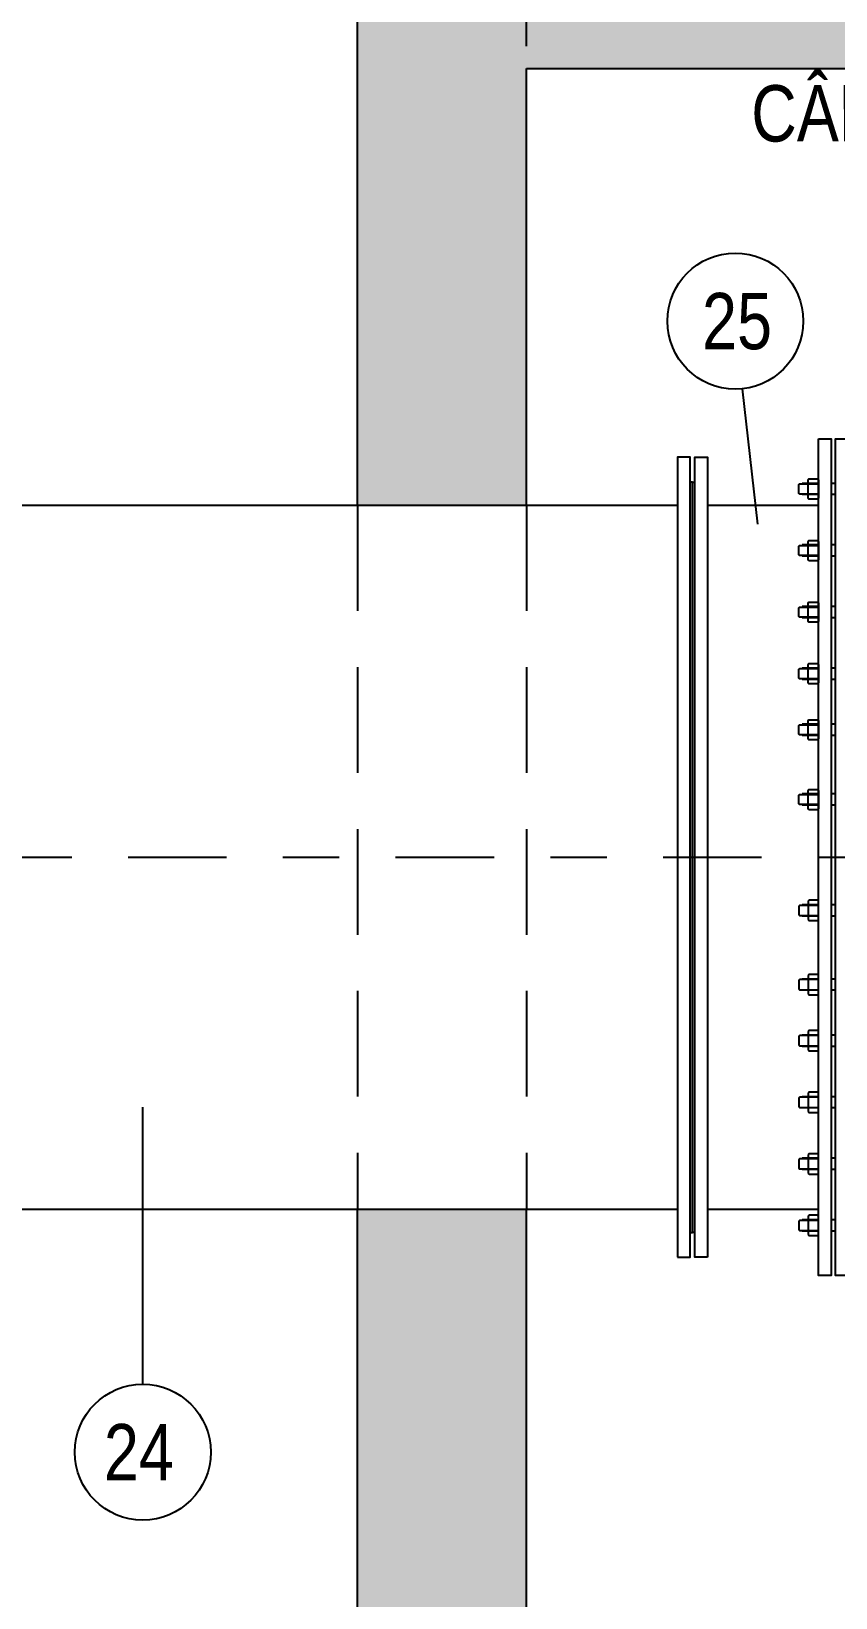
# Model space of a CAD drawing. Header units: feet. Extents: x 0 to 285175, y 0 to 9111378.
# Drawn here: x 285107.789 to 285109.217, y 9111372.315 to 9111375.096 of the extents above; entities that cross this region are included whole.
import ezdxf
from ezdxf.enums import TextEntityAlignment as Align

# ---------------------------------------------------------------- set-up
doc = ezdxf.new("R2010")
doc.units = ezdxf.units.FT
doc.header["$MEASUREMENT"] = 0
doc.linetypes.add('DASHDOT', pattern=[1, 0.5, -0.25, 0, -0.25])
doc.linetypes.add('HIDDEN', pattern=[0.375, 0.25, -0.125])
doc.layers.get('0').update_dxf_attribs({"linetype": 'CONTINUOUS'})
doc.layers.get('DEFPOINTS').update_dxf_attribs({"linetype": 'CONTINUOUS'})
for name, color, linetype in [('EIXO', 1, 'DASHDOT'), ('H-SA-CONTORNO', 2, 'CONTINUOUS'), ('H-SA-DIM', 1, 'CONTINUOUS'), ('H-SA-ESTRUTURA (CORTE)', 5, 'CONTINUOUS'), ('H-SA-HTC CONCRETO', 253, 'CONTINUOUS'), ('H-SA-TEXTO', 2, 'CONTINUOUS'), ('INDIC', 2, 'CONTINUOUS'), ('Top View-Ferro Fundido - JGS - K7(Esgoto)', 7, 'CONTINUOUS')]:
    doc.layers.add(name, color=color, linetype=linetype)
doc.styles.add('EGC_Arial_2.0mm', font='arial.ttf', dxfattribs={"width": 0.8, "height": 2})
doc.styles.get("Standard").update_dxf_attribs({"font": 'arial.ttf'})
doc.dimstyles.new('Copy of EGC_2.0mm', dxfattribs={"dimtxt": 0.1, "dimasz": 0.04, "dimexe": 0.04, "dimexo": 0.04, "dimgap": 0.04, "dimtad": 1, "dimzin": 1, "dimdsep": 46, "dimtxsty": 'Standard', "dimblk": 'ARCHTICK', "dimcen": 0, "dimclrd": 1, "dimclre": 1, "dimclrt": 2, "dimazin": 0, "dimtfac": 1, "dimtix": 1, "dimtmove": 1, "dimatfit": 3, "dimldrblk": 'NONE', "dimfxl": 0.002, "dimtolj": 1, "dimtzin": 0, "dimlwd": -1, "dimarcsym": 0})

# ---------------------------------------------------------------- blocks, each defined once
blk = doc.blocks.new('_ArchTick')
at = {"color": 0, "linetype": 'ByBlock', "const_width": 0.15}
blk.add_lwpolyline([(-0.5, -0.5), (0.5, 0.5)], dxfattribs=at)
blk = doc.blocks.new('*D1181')
at = {"layer": 'DEFPOINTS', "color": 0, "transparency": 16777216}
for p in [(285110.6676, 9111376.5607), (285108.6676, 9111375.0293), (285110.6676, 9111375.0292)]:
    blk.add_point(p, dxfattribs=at)
at = {"layer": 'H-SA-DIM', "color": 1, "lineweight": -2, "transparency": 16777216}
for p, q in [((285108.6676, 9111375.0693), (285108.6676, 9111376.6007)), ((285110.6676, 9111375.0692), (285110.6676, 9111376.6007))]:
    blk.add_line(p, q, dxfattribs=at)
at = {"layer": 'H-SA-DIM', "color": 1, "transparency": 16777216}
blk.add_line((285108.6676, 9111376.5607), (285110.6676, 9111376.5607), dxfattribs=at)
at = {"layer": 'H-SA-DIM', "color": 1, "transparency": 16777216, "xscale": 0.04, "yscale": 0.04, "zscale": 0.04, "rotation": 180}
blk.add_blockref('_ArchTick', (285108.6676, 9111376.5607), dxfattribs=at)
at = {"layer": 'H-SA-DIM', "color": 1, "transparency": 16777216, "xscale": 0.04, "yscale": 0.04, "zscale": 0.04}
blk.add_blockref('_ArchTick', (285110.6676, 9111376.5607), dxfattribs=at)
at = {"layer": 'H-SA-DIM', "color": 2, "transparency": 16777216, "insert": (285109.6676, 9111376.6518), "char_height": 0.1, "attachment_point": 5}
blk.add_mtext('\\A1;2.00', dxfattribs=at)
blk = doc.blocks.new('_None')

msp = doc.modelspace()

# ---------------------------------------------------------------- hatches: boundary and pattern name
at = {"layer": 'H-SA-HTC CONCRETO'}
h = msp.add_hatch(color=256, dxfattribs=at)
h.dxf.hatch_style = 1
h.paths.add_polyline_path([(285110.9676, 9111375.2177), (285110.9676, 9111375.3293), (285108.3676, 9111375.3293), (285108.3676, 9111374.2542), (285108.6676, 9111374.2542), (285108.6676, 9111375.0293), (285110.6676, 9111375.0293), (285110.6676, 9111374.891)])
h.paths.add_polyline_path([(285108.6676, 9111373.0042), (285108.3676, 9111373.0042), (285108.3676, 9111371.1542), (285108.6676, 9111371.1542)])
h.paths.add_polyline_path([(285110.9676, 9111373.0042), (285110.6676, 9111373.0042), (285110.6676, 9111371.1542), (285110.9676, 9111371.1542)])
h.paths.add_polyline_path([(285110.9676, 9111375.2177), (285110.6676, 9111374.891), (285110.6676, 9111374.2542), (285110.9676, 9111374.2542)], flags=17)
h.paths.add_polyline_path([(285110.9676, 9111369.9042), (285110.6676, 9111369.9042), (285110.6676, 9111368.2292), (285110.9676, 9111368.2292)])
h.paths.add_polyline_path([(285108.6676, 9111369.9042), (285108.3676, 9111369.9042), (285108.3676, 9111368.2292), (285108.6676, 9111368.2292)])
h.paths.add_polyline_path([(285110.9676, 9111367.3292), (285110.6676, 9111367.3292), (285110.6676, 9111366.0294), (285109.2153, 9111366.0294), (285108.9154, 9111366.0294), (285108.9153, 9111365.7294), (285110.9676, 9111365.7294)])
h.paths.add_polyline_path([(285108.6676, 9111367.3292), (285108.3676, 9111367.3292), (285108.3676, 9111365.7294), (285108.9153, 9111365.7294), (285108.9154, 9111366.0294), (285108.9153, 9111366.0294), (285108.6676, 9111366.0294)])
edge = h.paths.add_edge_path()
edge.add_line((285096.5676, 9111368.8792), (285096.5676, 9111369.0792))
edge.add_line((285096.5676, 9111369.0792), (285095.1576, 9111369.0792))
edge.add_line((285095.1576, 9111369.0792), (285095.1576, 9111369.2292))
edge.add_line((285095.1576, 9111369.2292), (285094.9176, 9111369.2292))
edge.add_arc((285094.9176, 9111369.0792), 0.15, 90, 180)
edge.add_line((285094.7676, 9111369.0792), (285094.7676, 9111368.8792))
edge.add_arc((285094.9176, 9111368.8792), 0.15, 180, 270)
edge.add_line((285094.9176, 9111368.7292), (285095.1576, 9111368.7292))
edge.add_line((285095.1576, 9111368.7292), (285095.1576, 9111368.8792))
edge.add_line((285095.1576, 9111368.8792), (285096.5676, 9111368.8792))
h.paths.add_polyline_path([(285096.5676, 9111369.0792), (285096.5676, 9111368.8792), (285096.7676, 9111368.8792), (285096.7676, 9111368.6792), (285097.0676, 9111368.6792), (285097.0676, 9111369.2792), (285096.7676, 9111369.2792), (285096.7676, 9111369.0792)])
h.paths.add_polyline_path([(285096.5676, 9111371.8292), (285095.1576, 9111371.8292)], flags=0)
h.paths.add_polyline_path([(285096.5676, 9111372.1792), (285096.5676, 9111371.9792), (285096.7676, 9111371.9792), (285096.7676, 9111371.7792), (285097.0676, 9111371.7792), (285097.0676, 9111372.3792), (285096.7676, 9111372.3792), (285096.7676, 9111372.1792)])
h.paths.add_polyline_path([(285096.5676, 9111375.3292), (285096.5676, 9111375.0792), (285096.7676, 9111375.0792), (285096.7676, 9111374.8792), (285097.0676, 9111374.8792), (285097.0676, 9111375.3292)])
h.paths.add_polyline_path([(285096.2576, 9111372.1792), (285096.2576, 9111372.3292), (285095.1576, 9111372.3292), (285095.1576, 9111372.1792)])
h.paths.add_polyline_path([(285096.4576, 9111372.3292), (285096.4576, 9111372.1792), (285096.5676, 9111372.1792), (285096.5676, 9111372.3292)])
edge = h.paths.add_edge_path()
edge.add_line((285096.2576, 9111371.8292), (285096.2576, 9111371.9792))
edge.add_line((285096.2576, 9111371.9792), (285096.4576, 9111371.9792))
edge.add_line((285096.4576, 9111371.9792), (285096.4576, 9111371.8292))
edge.add_line((285096.4576, 9111371.8292), (285096.5676, 9111371.8292))
edge.add_line((285096.5676, 9111371.8292), (285096.5676, 9111372.1792))
edge.add_line((285096.5676, 9111372.1792), (285095.1576, 9111372.1792))
edge.add_line((285095.1576, 9111372.1792), (285095.1576, 9111372.3292))
edge.add_line((285095.1576, 9111372.3292), (285094.9176, 9111372.3292))
edge.add_arc((285094.9176, 9111372.1792), 0.15, 90, 180)
edge.add_line((285094.7676, 9111372.1792), (285094.7676, 9111371.9792))
edge.add_arc((285094.9176, 9111371.9792), 0.15, 180, 270)
edge.add_line((285094.9176, 9111371.8292), (285096.2576, 9111371.8292))
h.paths.add_polyline_path([(285096.4576, 9111368.8792), (285096.4576, 9111368.7292), (285096.5676, 9111368.7292), (285096.5676, 9111368.8792)])
h.paths.add_polyline_path([(285096.2576, 9111368.7292), (285096.2576, 9111368.8792), (285095.1576, 9111368.8792), (285095.1576, 9111368.7292)])
h.paths.add_polyline_path([(285096.4576, 9111369.2292), (285096.4576, 9111369.0792), (285096.5676, 9111369.0792), (285096.5676, 9111369.2292)])
h.paths.add_polyline_path([(285096.2576, 9111369.0792), (285096.2576, 9111369.2292), (285095.1576, 9111369.2292), (285095.1576, 9111369.0792)])
h.paths.add_polyline_path([(285096.2576, 9111366.6792), (285096.2576, 9111366.8292), (285095.1576, 9111366.8292), (285095.1576, 9111366.6792)])
h.paths.add_polyline_path([(285096.4576, 9111366.8292), (285096.4576, 9111366.6792), (285096.5536, 9111366.6792), (285096.5536, 9111366.8292)])
h.paths.add_polyline_path([(285096.4576, 9111375.0792), (285096.4576, 9111374.9292), (285096.5676, 9111374.9292), (285096.5676, 9111375.0792)])
h.paths.add_polyline_path([(285096.2576, 9111374.9292), (285096.2576, 9111375.0792), (285095.1576, 9111375.0792), (285095.1576, 9111374.9292)])

# ---------------------------------------------------------------- linework, layer by layer
at = {"layer": 'EIXO', "ltscale": 0.35}
msp.add_line((285100.3602, 9111373.6293), (285113.4568, 9111373.6293), dxfattribs=at)
at = {"layer": 'H-SA-CONTORNO', "color": 1, "linetype": 'HIDDEN', "ltscale": 0.75}
for p, q in [((285108.3676, 9111374.2542), (285108.3676, 9111373.0042)), ((285108.6676, 9111374.2542), (285108.6676, 9111373.0042))]:
    msp.add_line(p, q, dxfattribs=at)
at = {"layer": 'H-SA-ESTRUTURA (CORTE)'}
for p, q in [((285108.3676, 9111374.2542), (285108.3676, 9111375.3292)), ((285108.6676, 9111375.0293), (285110.6676, 9111375.0293)), ((285108.6676, 9111374.2542), (285108.6676, 9111375.0293)), ((285108.3676, 9111371.1542), (285108.3676, 9111373.0042)), ((285108.6676, 9111371.1542), (285108.6676, 9111373.0042))]:
    msp.add_line(p, q, dxfattribs=at)
at = {"layer": 'INDIC', "color": 1, "linetype": 'Continuous'}
for p, q in [((285109.0509, 9111374.461), (285109.0779, 9111374.2204)), ((285107.9864, 9111372.6937), (285107.9864, 9111373.1855))]:
    msp.add_line(p, q, dxfattribs=at)
for centre in [(285109.0386, 9111374.5811), (285107.9864, 9111372.5729)]:
    msp.add_circle(centre, 0.1207, dxfattribs=at)
at = {"layer": 'Top View-Ferro Fundido - JGS - K7(Esgoto)', "color": 1, "linetype": 'ByBlock', "lineweight": -2}
for p, q in [((285109.1861, 9111374.293), (285109.1571, 9111374.293)), ((285109.1861, 9111374.273), (285109.1571, 9111374.273)), ((285109.1699, 9111374.292), (285109.1843, 9111374.292)), ((285109.1843, 9111374.274), (285109.1699, 9111374.274)), ((285109.2166, 9111374.293), (285109.2086, 9111374.293)), ((285109.2166, 9111374.273), (285109.2086, 9111374.273)), ((285107.4626, 9111374.2542), (285108.3676, 9111374.2542)), ((285108.3676, 9111374.2542), (285108.6676, 9111374.2542)), ((285108.6676, 9111374.2542), (285108.9361, 9111374.2542)), ((285108.9891, 9111374.2542), (285109.1861, 9111374.2542)), ((285109.1861, 9111374.1837), (285109.1571, 9111374.1837)), ((285109.1861, 9111374.1637), (285109.1571, 9111374.1637)), ((285109.1699, 9111374.1827), (285109.1843, 9111374.1827)), ((285109.1843, 9111374.1647), (285109.1699, 9111374.1647)), ((285109.2166, 9111374.1837), (285109.2086, 9111374.1837)), ((285109.2166, 9111374.1637), (285109.2086, 9111374.1637)), ((285109.1861, 9111374.0743), (285109.1571, 9111374.0743)), ((285109.1861, 9111374.0543), (285109.1571, 9111374.0543)), ((285109.1699, 9111374.0733), (285109.1843, 9111374.0733)), ((285109.1843, 9111374.0553), (285109.1699, 9111374.0553)), ((285109.2166, 9111374.0743), (285109.2086, 9111374.0743)), ((285109.2166, 9111374.0543), (285109.2086, 9111374.0543)), ((285109.1861, 9111373.965), (285109.1571, 9111373.965)), ((285109.1861, 9111373.945), (285109.1571, 9111373.945)), ((285109.1699, 9111373.964), (285109.1843, 9111373.964)), ((285109.1843, 9111373.946), (285109.1699, 9111373.946)), ((285109.2166, 9111373.965), (285109.2086, 9111373.965)), ((285109.2166, 9111373.945), (285109.2086, 9111373.945)), ((285109.1861, 9111373.8654), (285109.1571, 9111373.8654)), ((285109.1699, 9111373.8644), (285109.1843, 9111373.8644)), ((285109.2166, 9111373.8654), (285109.2086, 9111373.8654)), ((285109.1861, 9111373.8454), (285109.1571, 9111373.8454)), ((285109.1843, 9111373.8464), (285109.1699, 9111373.8464)), ((285109.2166, 9111373.8454), (285109.2086, 9111373.8454)), ((285109.1861, 9111373.7416), (285109.1571, 9111373.7416)), ((285109.1861, 9111373.7216), (285109.1571, 9111373.7216)), ((285109.1699, 9111373.7406), (285109.1843, 9111373.7406)), ((285109.1843, 9111373.7226), (285109.1699, 9111373.7226)), ((285109.2166, 9111373.7416), (285109.2086, 9111373.7416)), ((285109.2166, 9111373.7216), (285109.2086, 9111373.7216)), ((285109.1861, 9111373.5447), (285109.1571, 9111373.5447)), ((285109.1861, 9111373.5247), (285109.1571, 9111373.5247)), ((285109.1843, 9111373.5437), (285109.1699, 9111373.5437)), ((285109.1699, 9111373.5257), (285109.1843, 9111373.5257)), ((285109.2166, 9111373.5447), (285109.2086, 9111373.5447)), ((285109.2166, 9111373.5247), (285109.2086, 9111373.5247)), ((285109.1861, 9111373.4129), (285109.1571, 9111373.4129)), ((285109.1843, 9111373.4119), (285109.1699, 9111373.4119)), ((285109.2166, 9111373.4129), (285109.2086, 9111373.4129)), ((285109.1861, 9111373.3929), (285109.1571, 9111373.3929)), ((285109.1699, 9111373.3939), (285109.1843, 9111373.3939)), ((285109.2166, 9111373.3929), (285109.2086, 9111373.3929)), ((285109.1861, 9111373.3134), (285109.1571, 9111373.3134)), ((285109.1843, 9111373.3124), (285109.1699, 9111373.3124)), ((285109.2166, 9111373.3134), (285109.2086, 9111373.3134)), ((285109.1861, 9111373.2934), (285109.1571, 9111373.2934)), ((285109.1699, 9111373.2944), (285109.1843, 9111373.2944)), ((285109.2166, 9111373.2934), (285109.2086, 9111373.2934)), ((285109.1861, 9111373.204), (285109.1571, 9111373.204)), ((285109.1843, 9111373.203), (285109.1699, 9111373.203)), ((285109.2166, 9111373.204), (285109.2086, 9111373.204)), ((285109.1861, 9111373.184), (285109.1571, 9111373.184)), ((285109.1699, 9111373.185), (285109.1843, 9111373.185)), ((285109.2166, 9111373.184), (285109.2086, 9111373.184)), ((285109.1861, 9111373.0947), (285109.1571, 9111373.0947)), ((285109.1843, 9111373.0937), (285109.1699, 9111373.0937)), ((285109.2166, 9111373.0947), (285109.2086, 9111373.0947)), ((285109.1861, 9111373.0747), (285109.1571, 9111373.0747)), ((285109.1699, 9111373.0757), (285109.1843, 9111373.0757)), ((285109.2166, 9111373.0747), (285109.2086, 9111373.0747)), ((285107.4626, 9111373.0042), (285108.3676, 9111373.0042)), ((285108.3676, 9111373.0042), (285108.6676, 9111373.0042)), ((285108.6676, 9111373.0042), (285108.9361, 9111373.0042)), ((285108.9891, 9111373.0042), (285109.1861, 9111373.0042)), ((285109.1861, 9111372.9854), (285109.1571, 9111372.9854)), ((285109.1861, 9111372.9654), (285109.1571, 9111372.9654)), ((285109.1843, 9111372.9844), (285109.1699, 9111372.9844)), ((285109.1699, 9111372.9664), (285109.1843, 9111372.9664)), ((285109.2166, 9111372.9854), (285109.2086, 9111372.9854)), ((285109.2166, 9111372.9654), (285109.2086, 9111372.9654))]:
    msp.add_line(p, q, dxfattribs=at)
for points in [[(285109.1861, 9111374.3718), (285109.2086, 9111374.3718), (285109.2086, 9111372.8866), (285109.1861, 9111372.8866)], [(285109.2391, 9111372.8866), (285109.2166, 9111372.8866), (285109.2166, 9111374.3718), (285109.2391, 9111374.3718)], [(285108.9361, 9111372.9192), (285108.9586, 9111372.9192), (285108.9586, 9111374.3392), (285108.9361, 9111374.3392)], [(285108.9891, 9111372.9192), (285108.9666, 9111372.9192), (285108.9666, 9111374.3392), (285108.9891, 9111374.3392)]]:
    msp.add_lwpolyline(points, close=True, dxfattribs=at)
for points in [[(285109.1861, 9111374.2668, -0.414214), (285109.1843, 9111374.265), (285109.1699, 9111374.265, -0.414214), (285109.1681, 9111374.2668), (285109.1681, 9111374.2992, -0.414214), (285109.1699, 9111374.301), (285109.1843, 9111374.301, -0.414214), (285109.1861, 9111374.2992)], [(285109.1861, 9111374.1575, -0.414214), (285109.1843, 9111374.1557), (285109.1699, 9111374.1557, -0.414214), (285109.1681, 9111374.1575), (285109.1681, 9111374.1899, -0.414214), (285109.1699, 9111374.1917), (285109.1843, 9111374.1917, -0.414214), (285109.1861, 9111374.1899)], [(285109.1861, 9111374.0481, -0.414214), (285109.1843, 9111374.0463), (285109.1699, 9111374.0463, -0.414214), (285109.1681, 9111374.0481), (285109.1681, 9111374.0805, -0.414214), (285109.1699, 9111374.0823), (285109.1843, 9111374.0823, -0.414214), (285109.1861, 9111374.0805)], [(285109.1861, 9111373.9388, -0.414214), (285109.1843, 9111373.937), (285109.1699, 9111373.937, -0.414214), (285109.1681, 9111373.9388), (285109.1681, 9111373.9712, -0.414214), (285109.1699, 9111373.973), (285109.1843, 9111373.973, -0.414214), (285109.1861, 9111373.9712)], [(285109.1861, 9111373.8392, -0.414214), (285109.1843, 9111373.8374), (285109.1699, 9111373.8374, -0.414214), (285109.1681, 9111373.8392), (285109.1681, 9111373.8716, -0.414214), (285109.1699, 9111373.8734), (285109.1843, 9111373.8734, -0.414214), (285109.1861, 9111373.8716)], [(285109.1861, 9111373.7154, -0.414214), (285109.1843, 9111373.7136), (285109.1699, 9111373.7136, -0.414214), (285109.1681, 9111373.7154), (285109.1681, 9111373.7478, -0.414214), (285109.1699, 9111373.7496), (285109.1843, 9111373.7496, -0.414214), (285109.1861, 9111373.7478)], [(285109.1861, 9111373.5509, 0.414214), (285109.1843, 9111373.5527), (285109.1699, 9111373.5527, 0.414214), (285109.1681, 9111373.5509), (285109.1681, 9111373.5185, 0.414214), (285109.1699, 9111373.5167), (285109.1843, 9111373.5167, 0.414214), (285109.1861, 9111373.5185)], [(285109.1861, 9111373.4191, 0.414214), (285109.1843, 9111373.4209), (285109.1699, 9111373.4209, 0.414214), (285109.1681, 9111373.4191), (285109.1681, 9111373.3867, 0.414214), (285109.1699, 9111373.3849), (285109.1843, 9111373.3849, 0.414214), (285109.1861, 9111373.3867)], [(285109.1861, 9111373.3196, 0.414214), (285109.1843, 9111373.3214), (285109.1699, 9111373.3214, 0.414214), (285109.1681, 9111373.3196), (285109.1681, 9111373.2872, 0.414214), (285109.1699, 9111373.2854), (285109.1843, 9111373.2854, 0.414214), (285109.1861, 9111373.2872)], [(285109.1861, 9111373.2102, 0.414214), (285109.1843, 9111373.212), (285109.1699, 9111373.212, 0.414214), (285109.1681, 9111373.2102), (285109.1681, 9111373.1778, 0.414214), (285109.1699, 9111373.176), (285109.1843, 9111373.176, 0.414214), (285109.1861, 9111373.1778)], [(285109.1861, 9111373.1009, 0.414214), (285109.1843, 9111373.1027), (285109.1699, 9111373.1027, 0.414214), (285109.1681, 9111373.1009), (285109.1681, 9111373.0685, 0.414214), (285109.1699, 9111373.0667), (285109.1843, 9111373.0667, 0.414214), (285109.1861, 9111373.0685)], [(285109.1861, 9111372.9916, 0.414214), (285109.1843, 9111372.9934), (285109.1699, 9111372.9934, 0.414214), (285109.1681, 9111372.9916), (285109.1681, 9111372.9592, 0.414214), (285109.1699, 9111372.9574), (285109.1843, 9111372.9574, 0.414214), (285109.1861, 9111372.9592)]]:
    msp.add_lwpolyline(points, format="xyb", close=True, dxfattribs=at)
for points in [[(285108.9586, 9111372.9632), (285108.9626, 9111372.9632), (285108.9626, 9111374.2952), (285108.9586, 9111374.2952)], [(285108.9666, 9111372.9632), (285108.9626, 9111372.9632), (285108.9626, 9111374.2952), (285108.9666, 9111374.2952)], [(285109.1681, 9111374.2911), (285109.1699, 9111374.292), (285109.1681, 9111374.2929)], [(285109.1681, 9111374.2731), (285109.1699, 9111374.274), (285109.1681, 9111374.2749)], [(285109.1861, 9111374.2929), (285109.1843, 9111374.292), (285109.1861, 9111374.2911)], [(285109.1861, 9111374.2749), (285109.1843, 9111374.274), (285109.1861, 9111374.2731)], [(285109.1681, 9111374.1818), (285109.1699, 9111374.1827), (285109.1681, 9111374.1836)], [(285109.1681, 9111374.1638), (285109.1699, 9111374.1647), (285109.1681, 9111374.1656)], [(285109.1861, 9111374.1836), (285109.1843, 9111374.1827), (285109.1861, 9111374.1818)], [(285109.1861, 9111374.1656), (285109.1843, 9111374.1647), (285109.1861, 9111374.1638)], [(285109.1681, 9111374.0724), (285109.1699, 9111374.0733), (285109.1681, 9111374.0742)], [(285109.1681, 9111374.0544), (285109.1699, 9111374.0553), (285109.1681, 9111374.0562)], [(285109.1861, 9111374.0742), (285109.1843, 9111374.0733), (285109.1861, 9111374.0724)], [(285109.1861, 9111374.0562), (285109.1843, 9111374.0553), (285109.1861, 9111374.0544)], [(285109.1681, 9111373.9631), (285109.1699, 9111373.964), (285109.1681, 9111373.9649)], [(285109.1681, 9111373.9451), (285109.1699, 9111373.946), (285109.1681, 9111373.9469)], [(285109.1861, 9111373.9649), (285109.1843, 9111373.964), (285109.1861, 9111373.9631)], [(285109.1861, 9111373.9469), (285109.1843, 9111373.946), (285109.1861, 9111373.9451)], [(285109.1681, 9111373.8635), (285109.1699, 9111373.8644), (285109.1681, 9111373.8653)], [(285109.1861, 9111373.8653), (285109.1843, 9111373.8644), (285109.1861, 9111373.8635)], [(285109.1681, 9111373.8455), (285109.1699, 9111373.8464), (285109.1681, 9111373.8473)], [(285109.1861, 9111373.8473), (285109.1843, 9111373.8464), (285109.1861, 9111373.8455)], [(285109.1681, 9111373.7397), (285109.1699, 9111373.7406), (285109.1681, 9111373.7415)], [(285109.1681, 9111373.7217), (285109.1699, 9111373.7226), (285109.1681, 9111373.7235)], [(285109.1861, 9111373.7415), (285109.1843, 9111373.7406), (285109.1861, 9111373.7397)], [(285109.1861, 9111373.7235), (285109.1843, 9111373.7226), (285109.1861, 9111373.7217)], [(285109.1681, 9111373.5446), (285109.1699, 9111373.5437), (285109.1681, 9111373.5428)], [(285109.1681, 9111373.5266), (285109.1699, 9111373.5257), (285109.1681, 9111373.5248)], [(285109.1861, 9111373.5428), (285109.1843, 9111373.5437), (285109.1861, 9111373.5446)], [(285109.1861, 9111373.5248), (285109.1843, 9111373.5257), (285109.1861, 9111373.5266)], [(285109.1681, 9111373.4128), (285109.1699, 9111373.4119), (285109.1681, 9111373.411)], [(285109.1861, 9111373.411), (285109.1843, 9111373.4119), (285109.1861, 9111373.4128)], [(285109.1681, 9111373.3948), (285109.1699, 9111373.3939), (285109.1681, 9111373.393)], [(285109.1861, 9111373.393), (285109.1843, 9111373.3939), (285109.1861, 9111373.3948)], [(285109.1681, 9111373.3133), (285109.1699, 9111373.3124), (285109.1681, 9111373.3115)], [(285109.1861, 9111373.3115), (285109.1843, 9111373.3124), (285109.1861, 9111373.3133)], [(285109.1681, 9111373.2953), (285109.1699, 9111373.2944), (285109.1681, 9111373.2935)], [(285109.1861, 9111373.2935), (285109.1843, 9111373.2944), (285109.1861, 9111373.2953)], [(285109.1681, 9111373.2039), (285109.1699, 9111373.203), (285109.1681, 9111373.2021)], [(285109.1861, 9111373.2021), (285109.1843, 9111373.203), (285109.1861, 9111373.2039)], [(285109.1681, 9111373.1859), (285109.1699, 9111373.185), (285109.1681, 9111373.1841)], [(285109.1861, 9111373.1841), (285109.1843, 9111373.185), (285109.1861, 9111373.1859)], [(285109.1681, 9111373.0946), (285109.1699, 9111373.0937), (285109.1681, 9111373.0928)], [(285109.1681, 9111373.0766), (285109.1699, 9111373.0757), (285109.1681, 9111373.0748)], [(285109.1861, 9111373.0928), (285109.1843, 9111373.0937), (285109.1861, 9111373.0946)], [(285109.1861, 9111373.0748), (285109.1843, 9111373.0757), (285109.1861, 9111373.0766)], [(285109.1681, 9111372.9853), (285109.1699, 9111372.9844), (285109.1681, 9111372.9835)], [(285109.1681, 9111372.9673), (285109.1699, 9111372.9664), (285109.1681, 9111372.9655)], [(285109.1861, 9111372.9835), (285109.1843, 9111372.9844), (285109.1861, 9111372.9853)], [(285109.1861, 9111372.9655), (285109.1843, 9111372.9664), (285109.1861, 9111372.9673)]]:
    msp.add_lwpolyline(points, dxfattribs=at)
for points in [[(285109.1681, 9111374.274), (285109.1532, 9111374.274, -0.414214), (285109.1514, 9111374.2758), (285109.1514, 9111374.2902, -0.414214), (285109.1532, 9111374.292), (285109.1681, 9111374.292)], [(285109.1681, 9111374.1647), (285109.1532, 9111374.1647, -0.414214), (285109.1514, 9111374.1665), (285109.1514, 9111374.1809, -0.414214), (285109.1532, 9111374.1827), (285109.1681, 9111374.1827)], [(285109.1681, 9111374.0553), (285109.1532, 9111374.0553, -0.414214), (285109.1514, 9111374.0571), (285109.1514, 9111374.0715, -0.414214), (285109.1532, 9111374.0733), (285109.1681, 9111374.0733)], [(285109.1681, 9111373.946), (285109.1532, 9111373.946, -0.414214), (285109.1514, 9111373.9478), (285109.1514, 9111373.9622, -0.414214), (285109.1532, 9111373.964), (285109.1681, 9111373.964)], [(285109.1681, 9111373.8464), (285109.1532, 9111373.8464, -0.414214), (285109.1514, 9111373.8482), (285109.1514, 9111373.8626, -0.414214), (285109.1532, 9111373.8644), (285109.1681, 9111373.8644)], [(285109.1681, 9111373.7226), (285109.1532, 9111373.7226, -0.414214), (285109.1514, 9111373.7244), (285109.1514, 9111373.7388, -0.414214), (285109.1532, 9111373.7406), (285109.1681, 9111373.7406)], [(285109.1681, 9111373.5437), (285109.1532, 9111373.5437, 0.414214), (285109.1514, 9111373.5419), (285109.1514, 9111373.5275, 0.414214), (285109.1532, 9111373.5257), (285109.1681, 9111373.5257)], [(285109.1681, 9111373.4119), (285109.1532, 9111373.4119, 0.414214), (285109.1514, 9111373.4101), (285109.1514, 9111373.3957, 0.414214), (285109.1532, 9111373.3939), (285109.1681, 9111373.3939)], [(285109.1681, 9111373.3124), (285109.1532, 9111373.3124, 0.414214), (285109.1514, 9111373.3106), (285109.1514, 9111373.2962, 0.414214), (285109.1532, 9111373.2944), (285109.1681, 9111373.2944)], [(285109.1681, 9111373.203), (285109.1532, 9111373.203, 0.414214), (285109.1514, 9111373.2012), (285109.1514, 9111373.1868, 0.414214), (285109.1532, 9111373.185), (285109.1681, 9111373.185)], [(285109.1681, 9111373.0937), (285109.1532, 9111373.0937, 0.414214), (285109.1514, 9111373.0919), (285109.1514, 9111373.0775, 0.414214), (285109.1532, 9111373.0757), (285109.1681, 9111373.0757)], [(285109.1681, 9111372.9844), (285109.1532, 9111372.9844, 0.414214), (285109.1514, 9111372.9826), (285109.1514, 9111372.9682, 0.414214), (285109.1532, 9111372.9664), (285109.1681, 9111372.9664)]]:
    msp.add_lwpolyline(points, format="xyb", dxfattribs=at)

# ---------------------------------------------------------------- texts
at = {"layer": 'INDIC', "color": 2, "style": 'EGC_Arial_2.0mm', "width": 0.8}
for s, p in [('25', (285109.0416, 9111374.5811)), ('24', (285107.9796, 9111372.5729))]:
    msp.add_text(s, height=0.1, dxfattribs=at).set_placement(p, align=Align.MIDDLE_CENTER)

# ---------------------------------------------------------------- dimensions: what is measured, and where the dimension line sits
at = {"layer": 'H-SA-DIM'}
dim = msp.add_linear_dim(base=(285110.6676, 9111376.5607), p1=(285108.6676, 9111375.0293), p2=(285110.6676, 9111375.0292), dimstyle='Copy of EGC_2.0mm', dxfattribs=at)
dim.commit()
dim.dimension.update_dxf_attribs({"geometry": '*D1181', "text_midpoint": (285109.6676, 9111376.6518)})

# ---------------------------------------------------------------- next in the draw order: texts
at = {"layer": 'H-SA-TEXTO', "color": 2, "insert": (285109.7341, 9111375.003), "char_height": 0.1, "width": 1.448787, "attachment_point": 2, "rotation": 0.2869, "style": 'EGC_Arial_2.0mm', "bg_fill": 3, "box_fill_scale": 1, "bg_fill_color": 256, "bg_fill_transparency": 0}
msp.add_mtext('CÂMARA DE MANOBRAS', dxfattribs=at)

doc.saveas('drawing.dxf')
